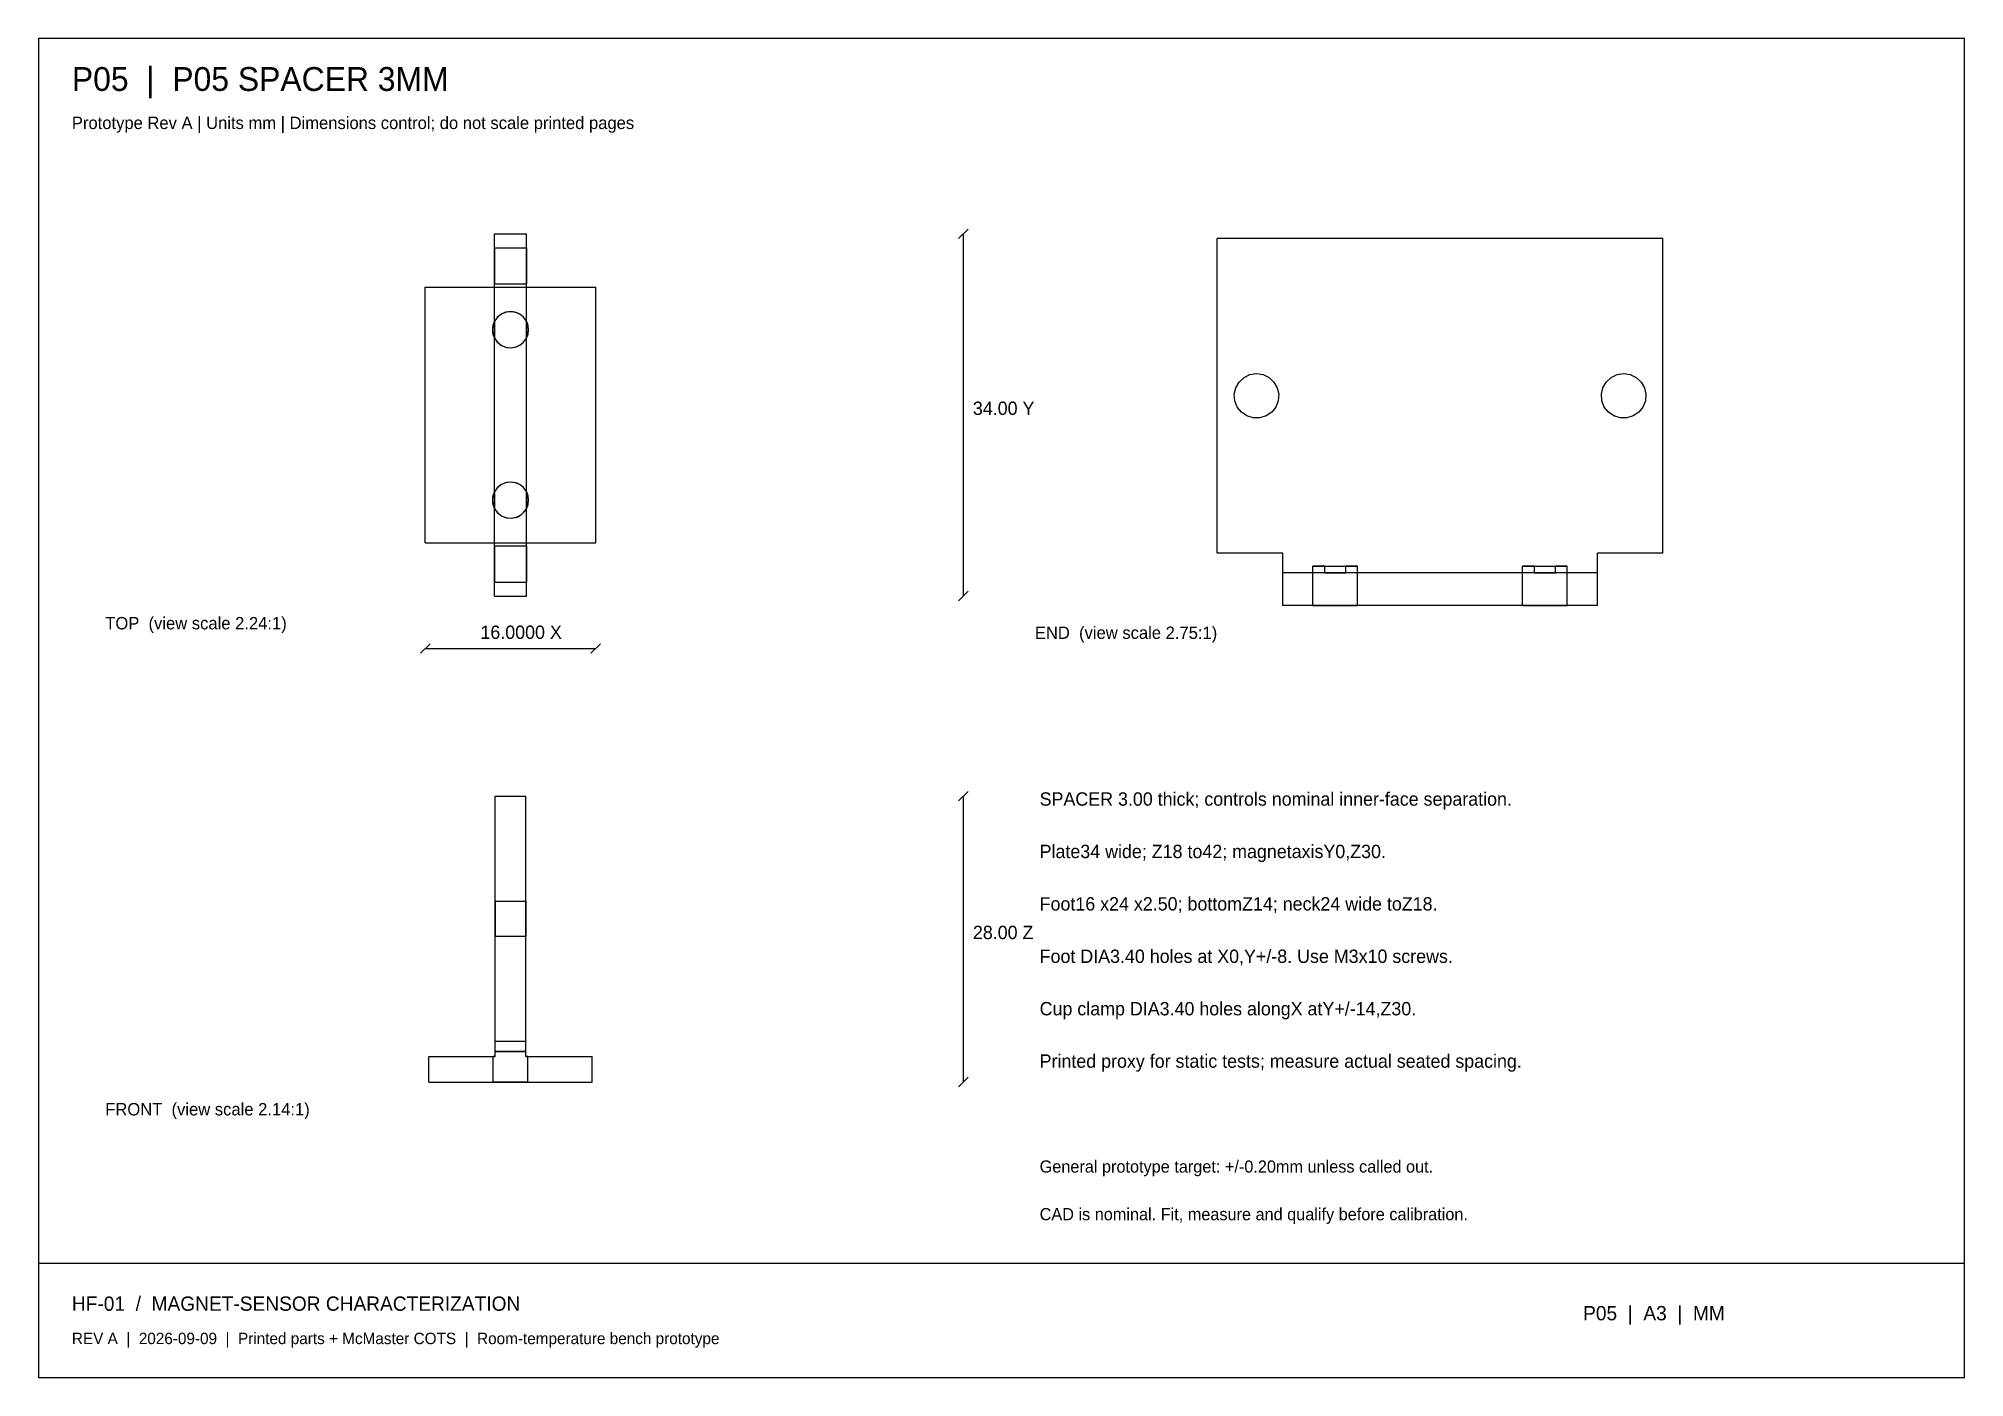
# Model space of a CAD drawing. Header units: millimetres. Extents: x 8 to 412, y 8 to 289.
import ezdxf

# ---------------------------------------------------------------- set-up
doc = ezdxf.new("R2010")
doc.units = ezdxf.units.MM
for name, color, linetype in [('DIM', 4, 'Continuous'), ('HIDDEN', 8, 'Continuous'), ('OUTLINE', 7, 'Continuous'), ('TEXT', 7, 'Continuous')]:
    doc.layers.add(name, color=color, linetype=linetype)

msp = doc.modelspace()

# ---------------------------------------------------------------- linework, layer by layer
at = {"layer": 'DIM'}
for points in [[(201, 247), (203, 249)], [(202, 172), (202, 248)], [(201, 171), (203, 173)], [(88.12, 160), (90.12, 162)], [(123.88, 160), (125.88, 162)], [(89.12, 161), (124.88, 161)], [(201, 129), (203, 131)], [(202, 70), (202, 130)], [(201, 69), (203, 71)]]:
    msp.add_lwpolyline(points, dxfattribs=at)
at = {"layer": 'HIDDEN'}
for points in [[(103.65, 236.82), (103.65, 248)], [(103.65, 248), (110.35, 248)], [(110.35, 236.82), (110.35, 248)], [(348.75, 247), (255.25, 247)], [(255.25, 181), (255.25, 247)], [(348.75, 181), (348.75, 247)], [(103.65, 237.49), (103.65, 237.59), (103.65, 237.87), (103.65, 238.32), (103.65, 238.92), (103.65, 239.65), (103.65, 240.45), (103.65, 241.29), (103.65, 242.14), (103.65, 242.94), (103.65, 243.66), (103.65, 244.27), (103.65, 244.72), (103.65, 245), (103.65, 245.09)], [(103.65, 245.09), (103.65, 245.07), (103.65, 245), (103.65, 244.88), (103.65, 244.72), (103.65, 244.51), (103.65, 244.27), (103.65, 243.98), (103.65, 243.66), (103.65, 243.32), (103.65, 242.94), (103.65, 242.55), (103.65, 242.14), (103.65, 241.72), (103.65, 241.29)], [(103.65, 245.09), (110.35, 245.09)], [(110.35, 237.49), (110.35, 237.59), (110.35, 237.87), (110.35, 238.32), (110.35, 238.92), (110.35, 239.65), (110.35, 240.45), (110.35, 241.29), (110.35, 242.14), (110.35, 242.94), (110.35, 243.66), (110.35, 244.27), (110.35, 244.72), (110.35, 245), (110.35, 245.09)], [(110.35, 245.09), (110.35, 245.07), (110.35, 245), (110.35, 244.88), (110.35, 244.72), (110.35, 244.51), (110.35, 244.27), (110.35, 243.98), (110.35, 243.66), (110.35, 243.32), (110.35, 242.94), (110.35, 242.55), (110.35, 242.14), (110.35, 241.72), (110.35, 241.29)], [(103.65, 241.29), (103.65, 240.87), (103.65, 240.45), (103.65, 240.04), (103.65, 239.65), (103.65, 239.27), (103.65, 238.92), (103.65, 238.61), (103.65, 238.32), (103.65, 238.08), (103.65, 237.87), (103.65, 237.71), (103.65, 237.59), (103.65, 237.52), (103.65, 237.49)], [(110.35, 241.29), (110.35, 240.87), (110.35, 240.45), (110.35, 240.04), (110.35, 239.65), (110.35, 239.27), (110.35, 238.92), (110.35, 238.61), (110.35, 238.32), (110.35, 238.08), (110.35, 237.87), (110.35, 237.71), (110.35, 237.59), (110.35, 237.52), (110.35, 237.49)], [(89.12, 236.82), (124.88, 236.82)], [(89.12, 183.18), (89.12, 236.82)], [(103.65, 237.49), (110.35, 237.49)], [(103.65, 229.67), (103.65, 236.82)], [(103.65, 236.82), (110.35, 236.82)], [(110.35, 229.67), (110.35, 236.82)], [(124.88, 183.18), (124.88, 236.82)], [(110.8, 227.88), (110.63, 229), (110.14, 230.02), (109.37, 230.85), (108.39, 231.42), (107.28, 231.67), (106.15, 231.59), (105.1, 231.17), (104.21, 230.47), (103.58, 229.53), (103.24, 228.45), (103.24, 227.32), (103.58, 226.23), (104.21, 225.3), (105.1, 224.59), (106.15, 224.18), (107.28, 224.09), (108.39, 224.35), (109.37, 224.91), (110.14, 225.74), (110.63, 226.76), (110.8, 227.88)], [(110.35, 229.67), (109.75, 230.5), (108.96, 231.14), (108.01, 231.54), (107, 231.68), (105.99, 231.54), (105.04, 231.14), (104.25, 230.5), (103.65, 229.67)], [(103.65, 229.67), (103.65, 226.09)], [(110.35, 229.67), (110.35, 226.09)], [(103.65, 193.91), (103.65, 226.09)], [(103.65, 226.09), (104.25, 225.26), (105.04, 224.62), (105.99, 224.22), (107, 224.08), (108.01, 224.22), (108.96, 224.62), (109.75, 225.26), (110.35, 226.09)], [(110.35, 193.91), (110.35, 226.09)], [(263.5, 218.68), (264.88, 218.47), (266.13, 217.86), (267.16, 216.91), (267.85, 215.71), (268.16, 214.35), (268.06, 212.96), (267.55, 211.66), (266.68, 210.57), (265.53, 209.79), (264.2, 209.38), (262.8, 209.38), (261.47, 209.79), (260.32, 210.57), (259.45, 211.66), (258.94, 212.96), (258.84, 214.35), (259.15, 215.71), (259.84, 216.91), (260.87, 217.86), (262.12, 218.47), (263.5, 218.68)], [(340.5, 218.68), (341.88, 218.47), (343.13, 217.86), (344.16, 216.91), (344.85, 215.71), (345.16, 214.35), (345.06, 212.96), (344.55, 211.66), (343.68, 210.57), (342.53, 209.79), (341.2, 209.38), (339.8, 209.38), (338.47, 209.79), (337.32, 210.57), (336.45, 211.66), (335.94, 212.96), (335.84, 214.35), (336.15, 215.71), (336.84, 216.91), (337.87, 217.86), (339.12, 218.47), (340.5, 218.68)], [(110.8, 192.12), (110.63, 193.24), (110.14, 194.26), (109.37, 195.09), (108.39, 195.65), (107.28, 195.91), (106.15, 195.82), (105.1, 195.41), (104.21, 194.7), (103.58, 193.77), (103.24, 192.68), (103.24, 191.55), (103.58, 190.47), (104.21, 189.53), (105.1, 188.83), (106.15, 188.41), (107.28, 188.33), (108.39, 188.58), (109.37, 189.15), (110.14, 189.98), (110.63, 191), (110.8, 192.12)], [(110.35, 193.91), (109.75, 194.74), (108.96, 195.38), (108.01, 195.78), (107, 195.92), (105.99, 195.78), (105.04, 195.38), (104.25, 194.74), (103.65, 193.91)], [(103.65, 193.91), (103.65, 190.33)], [(103.65, 183.18), (103.65, 190.33)], [(103.65, 190.33), (104.25, 189.5), (105.04, 188.86), (105.99, 188.46), (107, 188.32), (108.01, 188.46), (108.96, 188.86), (109.75, 189.5), (110.35, 190.33)], [(110.35, 193.91), (110.35, 190.33)], [(110.35, 183.18), (110.35, 190.33)], [(89.12, 183.18), (124.88, 183.18)], [(103.65, 172), (103.65, 183.18)], [(103.65, 183.18), (110.35, 183.18)], [(103.65, 174.91), (103.65, 175), (103.65, 175.28), (103.65, 175.73), (103.65, 176.34), (103.65, 177.06), (103.65, 177.86), (103.65, 178.71), (103.65, 179.55), (103.65, 180.35), (103.65, 181.08), (103.65, 181.68), (103.65, 182.13), (103.65, 182.41), (103.65, 182.51)], [(103.65, 182.51), (103.65, 182.48), (103.65, 182.41), (103.65, 182.29), (103.65, 182.13), (103.65, 181.92), (103.65, 181.68), (103.65, 181.39), (103.65, 181.08), (103.65, 180.73), (103.65, 180.35), (103.65, 179.96), (103.65, 179.55), (103.65, 179.13), (103.65, 178.71)], [(103.65, 182.51), (110.35, 182.51)], [(110.35, 172), (110.35, 183.18)], [(110.35, 174.91), (110.35, 175), (110.35, 175.28), (110.35, 175.73), (110.35, 176.34), (110.35, 177.06), (110.35, 177.86), (110.35, 178.71), (110.35, 179.55), (110.35, 180.35), (110.35, 181.08), (110.35, 181.68), (110.35, 182.13), (110.35, 182.41), (110.35, 182.51)], [(110.35, 182.51), (110.35, 182.48), (110.35, 182.41), (110.35, 182.29), (110.35, 182.13), (110.35, 181.92), (110.35, 181.68), (110.35, 181.39), (110.35, 181.08), (110.35, 180.73), (110.35, 180.35), (110.35, 179.96), (110.35, 179.55), (110.35, 179.13), (110.35, 178.71)], [(103.65, 178.71), (103.65, 178.28), (103.65, 177.86), (103.65, 177.45), (103.65, 177.06), (103.65, 176.68), (103.65, 176.34), (103.65, 176.02), (103.65, 175.73), (103.65, 175.49), (103.65, 175.28), (103.65, 175.12), (103.65, 175), (103.65, 174.93), (103.65, 174.91)], [(110.35, 178.71), (110.35, 178.28), (110.35, 177.86), (110.35, 177.45), (110.35, 177.06), (110.35, 176.68), (110.35, 176.34), (110.35, 176.02), (110.35, 175.73), (110.35, 175.49), (110.35, 175.28), (110.35, 175.12), (110.35, 175), (110.35, 174.93), (110.35, 174.91)], [(269, 181), (255.25, 181)], [(269, 176.88), (269, 181)], [(277.8, 178.25), (277.49, 178.25), (277.19, 178.25), (276.91, 178.25), (276.65, 178.25), (276.41, 178.25), (276.19, 178.25), (275.99, 178.25), (275.82, 178.25), (275.67, 178.25), (275.55, 178.25), (275.45, 178.25), (275.38, 178.25), (275.34, 178.25), (275.32, 178.25)], [(275.32, 178.25), (275.34, 178.25), (275.38, 178.25), (275.45, 178.25), (275.55, 178.25), (275.67, 178.25), (275.82, 178.25), (275.99, 178.25), (276.19, 178.25), (276.41, 178.25), (276.65, 178.25), (276.91, 178.25), (277.19, 178.25), (277.49, 178.25), (277.8, 178.25)], [(275.32, 170), (275.32, 178.25)], [(277.8, 178.25), (282.2, 178.25)], [(277.8, 176.88), (277.8, 178.25)], [(282.2, 176.88), (282.2, 178.25)], [(282.2, 178.25), (282.51, 178.25), (282.81, 178.25), (283.09, 178.25), (283.35, 178.25), (283.59, 178.25), (283.81, 178.25), (284.01, 178.25), (284.18, 178.25), (284.33, 178.25), (284.45, 178.25), (284.55, 178.25), (284.62, 178.25), (284.66, 178.25), (284.68, 178.25)], [(284.68, 178.25), (284.66, 178.25), (284.62, 178.25), (284.55, 178.25), (284.45, 178.25), (284.33, 178.25), (284.18, 178.25), (284.01, 178.25), (283.81, 178.25), (283.59, 178.25), (283.35, 178.25), (283.09, 178.25), (282.81, 178.25), (282.51, 178.25), (282.2, 178.25)], [(284.68, 170), (284.68, 178.25)], [(321.8, 178.25), (321.49, 178.25), (321.19, 178.25), (320.91, 178.25), (320.65, 178.25), (320.41, 178.25), (320.19, 178.25), (319.99, 178.25), (319.82, 178.25), (319.67, 178.25), (319.55, 178.25), (319.45, 178.25), (319.38, 178.25), (319.34, 178.25), (319.32, 178.25)], [(319.32, 178.25), (319.34, 178.25), (319.38, 178.25), (319.45, 178.25), (319.55, 178.25), (319.67, 178.25), (319.82, 178.25), (319.99, 178.25), (320.19, 178.25), (320.41, 178.25), (320.65, 178.25), (320.91, 178.25), (321.19, 178.25), (321.49, 178.25), (321.8, 178.25)], [(319.32, 170), (319.32, 178.25)], [(321.8, 178.25), (326.2, 178.25)], [(321.8, 176.88), (321.8, 178.25)], [(326.2, 176.88), (326.2, 178.25)], [(326.2, 178.25), (326.51, 178.25), (326.81, 178.25), (327.09, 178.25), (327.35, 178.25), (327.59, 178.25), (327.81, 178.25), (328.01, 178.25), (328.18, 178.25), (328.33, 178.25), (328.45, 178.25), (328.55, 178.25), (328.62, 178.25), (328.66, 178.25), (328.68, 178.25)], [(328.68, 178.25), (328.66, 178.25), (328.62, 178.25), (328.55, 178.25), (328.45, 178.25), (328.33, 178.25), (328.18, 178.25), (328.01, 178.25), (327.81, 178.25), (327.59, 178.25), (327.35, 178.25), (327.09, 178.25), (326.81, 178.25), (326.51, 178.25), (326.2, 178.25)], [(328.68, 170), (328.68, 178.25)], [(348.75, 181), (335, 181)], [(335, 176.88), (335, 181)], [(103.65, 174.91), (110.35, 174.91)], [(277.8, 176.88), (269, 176.88)], [(277.8, 176.88), (269, 176.88)], [(269, 170), (269, 176.88)], [(335, 176.88), (269, 176.88)], [(277.8, 176.88), (278.09, 176.88), (278.4, 176.88), (278.71, 176.88), (279.03, 176.88), (279.35, 176.88), (279.67, 176.88), (280, 176.88), (280.33, 176.88), (280.65, 176.88), (280.97, 176.88), (281.29, 176.88), (281.6, 176.88), (281.91, 176.88), (282.2, 176.88)], [(280, 176.88), (279.84, 176.88), (279.67, 176.88), (279.51, 176.88), (279.35, 176.88), (279.19, 176.88), (279.03, 176.88), (278.87, 176.88), (278.71, 176.88), (278.55, 176.88), (278.4, 176.88), (278.24, 176.88), (278.09, 176.88), (277.95, 176.88), (277.8, 176.88)], [(282.2, 176.88), (282.05, 176.88), (281.91, 176.88), (281.76, 176.88), (281.6, 176.88), (281.45, 176.88), (281.29, 176.88), (281.13, 176.88), (280.97, 176.88), (280.81, 176.88), (280.65, 176.88), (280.49, 176.88), (280.33, 176.88), (280.16, 176.88), (280, 176.88)], [(321.8, 176.88), (282.2, 176.88)], [(321.8, 176.88), (282.2, 176.88)], [(321.8, 176.88), (322.09, 176.88), (322.4, 176.88), (322.71, 176.88), (323.03, 176.88), (323.35, 176.88), (323.67, 176.88), (324, 176.88), (324.33, 176.88), (324.65, 176.88), (324.97, 176.88), (325.29, 176.88), (325.6, 176.88), (325.91, 176.88), (326.2, 176.88)], [(324, 176.88), (323.84, 176.88), (323.67, 176.88), (323.51, 176.88), (323.35, 176.88), (323.19, 176.88), (323.03, 176.88), (322.87, 176.88), (322.71, 176.88), (322.55, 176.88), (322.4, 176.88), (322.24, 176.88), (322.09, 176.88), (321.95, 176.88), (321.8, 176.88)], [(326.2, 176.88), (326.05, 176.88), (325.91, 176.88), (325.76, 176.88), (325.6, 176.88), (325.45, 176.88), (325.29, 176.88), (325.13, 176.88), (324.97, 176.88), (324.81, 176.88), (324.65, 176.88), (324.49, 176.88), (324.33, 176.88), (324.16, 176.88), (324, 176.88)], [(335, 176.88), (326.2, 176.88)], [(335, 176.88), (326.2, 176.88)], [(335, 170), (335, 176.88)], [(103.65, 172), (110.35, 172)], [(335, 170), (269, 170)], [(280, 170), (279.48, 170), (278.96, 170), (278.46, 170), (277.97, 170), (277.51, 170), (277.09, 170), (276.69, 170), (276.34, 170), (276.04, 170), (275.79, 170), (275.59, 170), (275.44, 170), (275.35, 170), (275.32, 170)], [(275.32, 170), (275.44, 170), (275.79, 170), (276.34, 170), (277.09, 170), (277.97, 170), (278.96, 170), (280, 170), (281.04, 170), (282.03, 170), (282.91, 170), (283.66, 170), (284.21, 170), (284.56, 170), (284.68, 170)], [(284.68, 170), (284.65, 170), (284.56, 170), (284.41, 170), (284.21, 170), (283.96, 170), (283.66, 170), (283.31, 170), (282.91, 170), (282.49, 170), (282.03, 170), (281.54, 170), (281.04, 170), (280.52, 170), (280, 170)], [(324, 170), (323.48, 170), (322.96, 170), (322.46, 170), (321.97, 170), (321.51, 170), (321.09, 170), (320.69, 170), (320.34, 170), (320.04, 170), (319.79, 170), (319.59, 170), (319.44, 170), (319.35, 170), (319.32, 170)], [(319.32, 170), (319.44, 170), (319.79, 170), (320.34, 170), (321.09, 170), (321.97, 170), (322.96, 170), (324, 170), (325.04, 170), (326.03, 170), (326.91, 170), (327.66, 170), (328.21, 170), (328.56, 170), (328.68, 170)], [(328.68, 170), (328.65, 170), (328.56, 170), (328.41, 170), (328.21, 170), (327.96, 170), (327.66, 170), (327.31, 170), (326.91, 170), (326.49, 170), (326.03, 170), (325.54, 170), (325.04, 170), (324.52, 170), (324, 170)], [(103.79, 78.57), (103.79, 130)], [(103.79, 130), (110.21, 130)], [(110.21, 78.57), (110.21, 130)], [(103.79, 107.93), (103.79, 107.84), (103.79, 107.57), (103.79, 107.13), (103.79, 106.56), (103.79, 105.87), (103.79, 105.1), (103.79, 104.29), (103.79, 103.48), (103.79, 102.71), (103.79, 102.01), (103.79, 101.44), (103.79, 101), (103.79, 100.73), (103.79, 100.64)], [(103.79, 100.64), (103.79, 100.73), (103.79, 101), (103.79, 101.44), (103.79, 102.01), (103.79, 102.71), (103.79, 103.48), (103.79, 104.29), (103.79, 105.1), (103.79, 105.87), (103.79, 106.56), (103.79, 107.13), (103.79, 107.57), (103.79, 107.84), (103.79, 107.93)], [(103.79, 107.93), (103.79, 107.84), (103.79, 107.57), (103.79, 107.13), (103.79, 106.56), (103.79, 105.87), (103.79, 105.1), (103.79, 104.29), (103.79, 103.48), (103.79, 102.71), (103.79, 102.01), (103.79, 101.44), (103.79, 101), (103.79, 100.73), (103.79, 100.64)], [(103.79, 100.64), (103.79, 100.73), (103.79, 101), (103.79, 101.44), (103.79, 102.01), (103.79, 102.71), (103.79, 103.48), (103.79, 104.29), (103.79, 105.1), (103.79, 105.87), (103.79, 106.56), (103.79, 107.13), (103.79, 107.57), (103.79, 107.84), (103.79, 107.93)], [(103.79, 107.93), (110.21, 107.93)], [(103.79, 107.93), (110.21, 107.93)], [(110.21, 107.93), (110.21, 107.84), (110.21, 107.57), (110.21, 107.13), (110.21, 106.56), (110.21, 105.87), (110.21, 105.1), (110.21, 104.29), (110.21, 103.48), (110.21, 102.71), (110.21, 102.01), (110.21, 101.44), (110.21, 101), (110.21, 100.73), (110.21, 100.64)], [(110.21, 100.64), (110.21, 100.73), (110.21, 101), (110.21, 101.44), (110.21, 102.01), (110.21, 102.71), (110.21, 103.48), (110.21, 104.29), (110.21, 105.1), (110.21, 105.87), (110.21, 106.56), (110.21, 107.13), (110.21, 107.57), (110.21, 107.84), (110.21, 107.93)], [(110.21, 107.93), (110.21, 107.84), (110.21, 107.57), (110.21, 107.13), (110.21, 106.56), (110.21, 105.87), (110.21, 105.1), (110.21, 104.29), (110.21, 103.48), (110.21, 102.71), (110.21, 102.01), (110.21, 101.44), (110.21, 101), (110.21, 100.73), (110.21, 100.64)], [(110.21, 100.64), (110.21, 100.73), (110.21, 101), (110.21, 101.44), (110.21, 102.01), (110.21, 102.71), (110.21, 103.48), (110.21, 104.29), (110.21, 105.1), (110.21, 105.87), (110.21, 106.56), (110.21, 107.13), (110.21, 107.57), (110.21, 107.84), (110.21, 107.93)], [(103.79, 100.64), (110.21, 100.64)], [(103.79, 100.64), (110.21, 100.64)], [(103.79, 75.36), (103.79, 78.57)], [(103.79, 78.57), (110.21, 78.57)], [(103.79, 78.57), (110.21, 78.57)], [(103.79, 78.57), (110.21, 78.57)], [(110.21, 75.36), (110.21, 78.57)], [(89.86, 70), (89.86, 75.36)], [(89.86, 75.36), (103.79, 75.36)], [(103.79, 75.36), (103.73, 75.36), (103.67, 75.36), (103.62, 75.36), (103.58, 75.36), (103.54, 75.36), (103.5, 75.36), (103.47, 75.36), (103.44, 75.36), (103.41, 75.36), (103.39, 75.36), (103.38, 75.36), (103.37, 75.36), (103.36, 75.36), (103.36, 75.36)], [(103.36, 75.36), (103.36, 75.36), (103.37, 75.36), (103.38, 75.36), (103.39, 75.36), (103.41, 75.36), (103.44, 75.36), (103.47, 75.36), (103.5, 75.36), (103.54, 75.36), (103.58, 75.36), (103.62, 75.36), (103.67, 75.36), (103.73, 75.36), (103.79, 75.36)], [(103.79, 75.36), (103.73, 75.36), (103.67, 75.36), (103.62, 75.36), (103.58, 75.36), (103.54, 75.36), (103.5, 75.36), (103.47, 75.36), (103.44, 75.36), (103.41, 75.36), (103.39, 75.36), (103.38, 75.36), (103.37, 75.36), (103.36, 75.36), (103.36, 75.36)], [(103.36, 75.36), (103.36, 75.36), (103.37, 75.36), (103.38, 75.36), (103.39, 75.36), (103.41, 75.36), (103.44, 75.36), (103.47, 75.36), (103.5, 75.36), (103.54, 75.36), (103.58, 75.36), (103.62, 75.36), (103.67, 75.36), (103.73, 75.36), (103.79, 75.36)], [(103.36, 70), (103.36, 75.36)], [(103.36, 70), (103.36, 75.36)], [(103.79, 75.36), (103.79, 76.43)], [(103.79, 75.36), (103.79, 76.43)], [(103.79, 75.36), (103.79, 76.43)], [(103.79, 75.36), (103.79, 76.43)], [(110.21, 76.43), (109.91, 76.43), (109.54, 76.43), (109.11, 76.43), (108.63, 76.43), (108.11, 76.43), (107.56, 76.43), (107, 76.43), (106.44, 76.43), (105.89, 76.43), (105.37, 76.43), (104.89, 76.43), (104.46, 76.43), (104.09, 76.43), (103.79, 76.43)], [(103.79, 76.43), (104.09, 76.43), (104.46, 76.43), (104.89, 76.43), (105.37, 76.43), (105.89, 76.43), (106.44, 76.43), (107, 76.43), (107.56, 76.43), (108.11, 76.43), (108.63, 76.43), (109.11, 76.43), (109.54, 76.43), (109.91, 76.43), (110.21, 76.43)], [(110.21, 76.43), (109.91, 76.43), (109.54, 76.43), (109.11, 76.43), (108.63, 76.43), (108.11, 76.43), (107.56, 76.43), (107, 76.43), (106.44, 76.43), (105.89, 76.43), (105.37, 76.43), (104.89, 76.43), (104.46, 76.43), (104.09, 76.43), (103.79, 76.43)], [(103.79, 76.43), (104.09, 76.43), (104.46, 76.43), (104.89, 76.43), (105.37, 76.43), (105.89, 76.43), (106.44, 76.43), (107, 76.43), (107.56, 76.43), (108.11, 76.43), (108.63, 76.43), (109.11, 76.43), (109.54, 76.43), (109.91, 76.43), (110.21, 76.43)], [(110.21, 75.36), (110.21, 76.43)], [(110.21, 75.36), (110.21, 76.43)], [(110.21, 75.36), (110.21, 76.43)], [(110.21, 75.36), (110.21, 76.43)], [(110.21, 75.36), (124.14, 75.36)], [(110.21, 75.36), (110.27, 75.36), (110.33, 75.36), (110.38, 75.36), (110.42, 75.36), (110.46, 75.36), (110.5, 75.36), (110.53, 75.36), (110.56, 75.36), (110.59, 75.36), (110.61, 75.36), (110.62, 75.36), (110.63, 75.36), (110.64, 75.36), (110.64, 75.36)], [(110.64, 75.36), (110.64, 75.36), (110.63, 75.36), (110.62, 75.36), (110.61, 75.36), (110.59, 75.36), (110.56, 75.36), (110.53, 75.36), (110.5, 75.36), (110.46, 75.36), (110.42, 75.36), (110.38, 75.36), (110.33, 75.36), (110.27, 75.36), (110.21, 75.36)], [(110.21, 75.36), (110.27, 75.36), (110.33, 75.36), (110.38, 75.36), (110.42, 75.36), (110.46, 75.36), (110.5, 75.36), (110.53, 75.36), (110.56, 75.36), (110.59, 75.36), (110.61, 75.36), (110.62, 75.36), (110.63, 75.36), (110.64, 75.36), (110.64, 75.36)], [(110.64, 75.36), (110.64, 75.36), (110.63, 75.36), (110.62, 75.36), (110.61, 75.36), (110.59, 75.36), (110.56, 75.36), (110.53, 75.36), (110.5, 75.36), (110.46, 75.36), (110.42, 75.36), (110.38, 75.36), (110.33, 75.36), (110.27, 75.36), (110.21, 75.36)], [(110.64, 70), (110.64, 75.36)], [(110.64, 70), (110.64, 75.36)], [(124.14, 70), (124.14, 75.36)], [(89.86, 70), (124.14, 70)], [(110.64, 70), (110.55, 70), (110.28, 70), (109.85, 70), (109.27, 70), (108.58, 70), (107.81, 70), (107, 70), (106.19, 70), (105.42, 70), (104.73, 70), (104.15, 70), (103.72, 70), (103.45, 70), (103.36, 70)], [(103.36, 70), (103.45, 70), (103.72, 70), (104.15, 70), (104.73, 70), (105.42, 70), (106.19, 70), (107, 70), (107.81, 70), (108.58, 70), (109.27, 70), (109.85, 70), (110.28, 70), (110.55, 70), (110.64, 70)], [(110.64, 70), (110.55, 70), (110.28, 70), (109.85, 70), (109.27, 70), (108.58, 70), (107.81, 70), (107, 70), (106.19, 70), (105.42, 70), (104.73, 70), (104.15, 70), (103.72, 70), (103.45, 70), (103.36, 70)], [(103.36, 70), (103.45, 70), (103.72, 70), (104.15, 70), (104.73, 70), (105.42, 70), (106.19, 70), (107, 70), (107.81, 70), (108.58, 70), (109.27, 70), (109.85, 70), (110.28, 70), (110.55, 70), (110.64, 70)]]:
    msp.add_lwpolyline(points, dxfattribs=at)
at = {"layer": 'OUTLINE'}
for points in [[(8, 8), (412, 8), (412, 289), (8, 289), (8, 8)], [(103.65, 172), (103.65, 248)], [(103.65, 248), (110.35, 248)], [(110.35, 172), (110.35, 248)], [(255.25, 181), (255.25, 247)], [(348.75, 247), (255.25, 247)], [(348.75, 181), (348.75, 247)], [(89.12, 236.82), (103.65, 236.82)], [(89.12, 183.18), (89.12, 236.82)], [(110.35, 236.82), (124.88, 236.82)], [(124.88, 183.18), (124.88, 236.82)], [(103.65, 229.67), (103.31, 228.8), (103.2, 227.88), (103.31, 226.96), (103.65, 226.09)], [(110.8, 227.88), (110.69, 228.8), (110.35, 229.67)], [(110.35, 226.09), (110.69, 226.96), (110.8, 227.88)], [(263.5, 218.68), (264.88, 218.47), (266.13, 217.86), (267.16, 216.91), (267.85, 215.71), (268.16, 214.35), (268.06, 212.96), (267.55, 211.66), (266.68, 210.57), (265.53, 209.79), (264.2, 209.38), (262.8, 209.38), (261.47, 209.79), (260.32, 210.57), (259.45, 211.66), (258.94, 212.96), (258.84, 214.35), (259.15, 215.71), (259.84, 216.91), (260.87, 217.86), (262.12, 218.47), (263.5, 218.68)], [(340.5, 218.68), (341.88, 218.47), (343.13, 217.86), (344.16, 216.91), (344.85, 215.71), (345.16, 214.35), (345.06, 212.96), (344.55, 211.66), (343.68, 210.57), (342.53, 209.79), (341.2, 209.38), (339.8, 209.38), (338.47, 209.79), (337.32, 210.57), (336.45, 211.66), (335.94, 212.96), (335.84, 214.35), (336.15, 215.71), (336.84, 216.91), (337.87, 217.86), (339.12, 218.47), (340.5, 218.68)], [(103.65, 193.91), (103.31, 193.04), (103.2, 192.12), (103.31, 191.2), (103.65, 190.33)], [(110.8, 192.12), (110.69, 193.04), (110.35, 193.91)], [(110.35, 190.33), (110.69, 191.2), (110.8, 192.12)], [(89.12, 183.18), (103.65, 183.18)], [(110.35, 183.18), (124.88, 183.18)], [(269, 181), (255.25, 181)], [(269, 176.88), (269, 181)], [(277.8, 178.25), (282.2, 178.25)], [(277.8, 176.88), (277.8, 178.25)], [(282.2, 176.88), (282.2, 178.25)], [(321.8, 178.25), (326.2, 178.25)], [(321.8, 176.88), (321.8, 178.25)], [(326.2, 176.88), (326.2, 178.25)], [(348.75, 181), (335, 181)], [(335, 176.88), (335, 181)], [(269, 170), (269, 176.88)], [(335, 176.88), (269, 176.88)], [(335, 170), (335, 176.88)], [(103.65, 172), (110.35, 172)], [(335, 170), (269, 170)], [(103.79, 78.57), (103.79, 130)], [(103.79, 130), (110.21, 130)], [(110.21, 78.57), (110.21, 130)], [(103.79, 75.36), (103.79, 78.57)], [(103.79, 78.57), (110.21, 78.57)], [(110.21, 75.36), (110.21, 78.57)], [(89.86, 70), (89.86, 75.36)], [(89.86, 75.36), (103.79, 75.36)], [(110.21, 75.36), (124.14, 75.36)], [(124.14, 70), (124.14, 75.36)], [(89.86, 70), (124.14, 70)], [(8, 32), (412, 32)]]:
    msp.add_lwpolyline(points, dxfattribs=at)

# ---------------------------------------------------------------- texts
at = {"layer": 'DIM'}
for s, p in [('34.00 Y', (204, 210)), ('16.0000 X', (100.7, 163)), ('28.00 Z', (204, 100))]:
    msp.add_text(s, height=2.8, dxfattribs=at).set_placement(p)
at = {"layer": 'TEXT'}
for s, height, p in [('P05  |  P05 SPACER 3MM', 5, (15, 278)), ('Prototype Rev A | Units mm | Dimensions control; do not scale printed pages', 2.6, (15, 270)), ('TOP  (view scale 2.24:1)', 2.6, (22, 165)), ('END  (view scale 2.75:1)', 2.6, (217, 163)), ('SPACER 3.00 thick; controls nominal inner-face separation.', 2.8, (218, 128)), ('Plate34 wide; Z18 to42; magnetaxisY0,Z30.', 2.8, (218, 117)), ('Foot16 x24 x2.50; bottomZ14; neck24 wide toZ18.', 2.8, (218, 106)), ('Foot DIA3.40 holes at X0,Y+/-8. Use M3x10 screws.', 2.8, (218, 95)), ('Cup clamp DIA3.40 holes alongX atY+/-14,Z30.', 2.8, (218, 84)), ('Printed proxy for static tests; measure actual seated spacing.', 2.8, (218, 73)), ('FRONT  (view scale 2.14:1)', 2.6, (22, 63)), ('General prototype target: +/-0.20mm unless called out.', 2.55, (218, 51)), ('CAD is nominal. Fit, measure and qualify before calibration.', 2.55, (218, 41)), ('HF-01  /  MAGNET-SENSOR CHARACTERIZATION', 3, (15, 22)), ('P05  |  A3  |  MM', 3, (332, 20)), ('REV A  |  2026-09-09  |  Printed parts + McMaster COTS  |  Room-temperature bench prototype', 2.4, (15, 15))]:
    msp.add_text(s, height=height, dxfattribs=at).set_placement(p)

doc.saveas('drawing.dxf')
